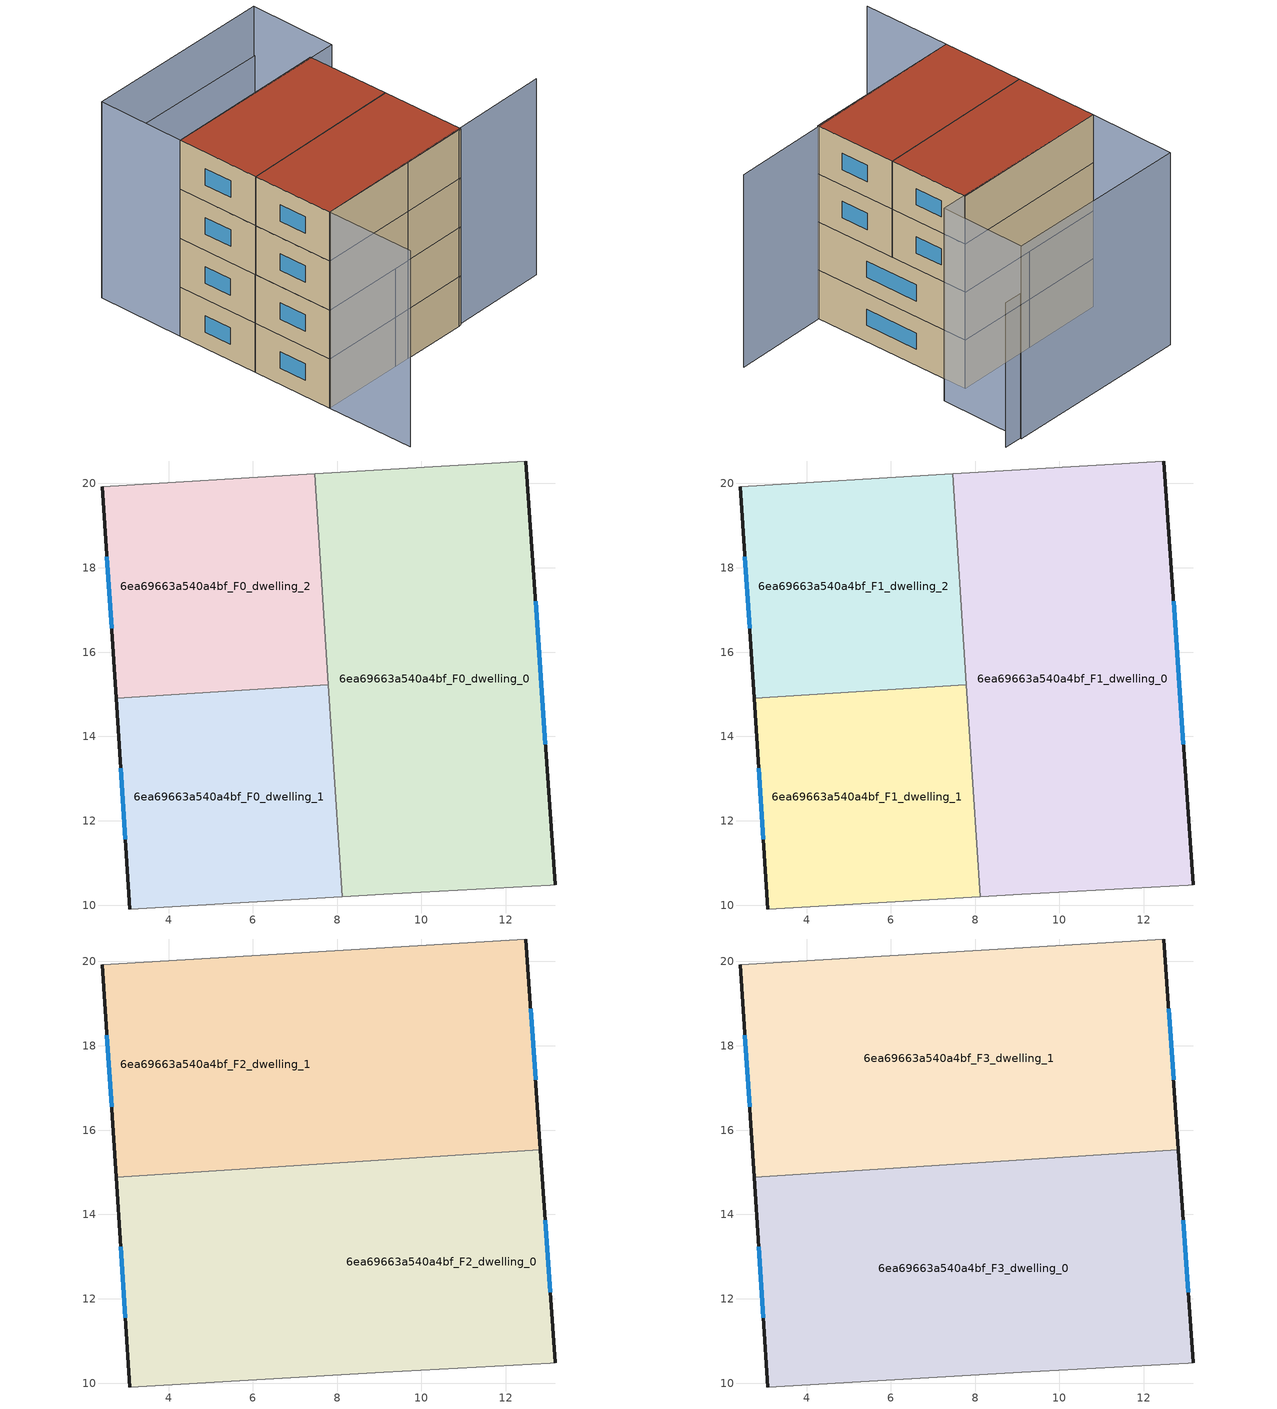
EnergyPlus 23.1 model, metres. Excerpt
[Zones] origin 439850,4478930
6ea69663a540a4bf_F0_dwelling_0
 floor ground (EU_floor_Construction): 12.47,20.53 13.17,10.48 13.05,10.47 9.1,10.26 8.12,10.2 7.47,20.23 z0
 wall outside (EU_wall_Construction): 13.17,10.48 12.47,20.53 z0:3
 wall adiabatic (EU_wall_Construction): 8.12,10.2 9.1,10.26 13.05,10.47 13.17,10.48 / 12.47,20.53 7.47,20.23 z0:3
 wall to 6ea69663a540a4bf_F0_dwelling_1 (EU_wall_Construction): 7.79,15.23 8.12,10.2 z0:3
 wall to 6ea69663a540a4bf_F0_dwelling_2 (EU_wall_Construction): 7.47,20.23 7.79,15.23 z0:3
 window (EU_Window_Construction): 12.94,13.81 12.7,17.2 z0.99:2.01
6ea69663a540a4bf_F0_dwelling_1
 floor ground (EU_floor_Construction): 7.79,15.23 8.12,10.2 3.09,9.91 2.76,14.9 z0
 wall outside (EU_wall_Construction): 2.76,14.9 3.09,9.91 z0:3
 wall to 6ea69663a540a4bf_F0_dwelling_2 (EU_wall_Construction): 7.79,15.23 2.76,14.9 z0:3
 wall adiabatic (EU_wall_Construction): 3.09,9.91 8.12,10.2 z0:3
 window (EU_Window_Construction): 2.87,13.25 2.98,11.56 z0.99:2.01
6ea69663a540a4bf_F0_dwelling_2
 floor ground (EU_floor_Construction): 7.47,20.23 7.79,15.23 2.76,14.9 2.43,19.93 z0
 wall outside (EU_wall_Construction): 2.43,19.93 2.76,14.9 z0:3
 wall adiabatic (EU_wall_Construction): 7.47,20.23 2.43,19.93 z0:3
 window (EU_Window_Construction): 2.54,18.26 2.65,16.57 z0.99:2.01
6ea69663a540a4bf_F1_dwelling_0
 floor to 6ea69663a540a4bf_F0_dwelling_0 (EU_floor_Construction): 12.47,20.53 13.17,10.48 13.05,10.47 9.1,10.26 8.12,10.2 7.47,20.23 z3
 wall outside (EU_wall_Construction): 13.17,10.48 12.47,20.53 z3:6
 wall adiabatic (EU_wall_Construction): 8.12,10.2 9.1,10.26 13.05,10.47 13.17,10.48 / 12.47,20.53 7.47,20.23 z3:6
 wall to 6ea69663a540a4bf_F1_dwelling_1 (EU_wall_Construction): 7.79,15.23 8.12,10.2 z3:6
 wall to 6ea69663a540a4bf_F1_dwelling_2 (EU_wall_Construction): 7.47,20.23 7.79,15.23 z3:6
 window (EU_Window_Construction): 12.94,13.81 12.7,17.2 z3.99:5.01
6ea69663a540a4bf_F1_dwelling_1
 floor to 6ea69663a540a4bf_F0_dwelling_1 (EU_floor_Construction): 7.79,15.23 8.12,10.2 3.09,9.91 2.76,14.9 z3
 wall outside (EU_wall_Construction): 2.76,14.9 3.09,9.91 z3:6
 wall to 6ea69663a540a4bf_F1_dwelling_2 (EU_wall_Construction): 7.79,15.23 2.76,14.9 z3:6
 wall adiabatic (EU_wall_Construction): 3.09,9.91 8.12,10.2 z3:6
 window (EU_Window_Construction): 2.87,13.25 2.98,11.56 z3.99:5.01
6ea69663a540a4bf_F1_dwelling_2
 floor to 6ea69663a540a4bf_F0_dwelling_2 (EU_floor_Construction): 7.47,20.23 7.79,15.23 2.76,14.9 2.43,19.93 z3
 wall outside (EU_wall_Construction): 2.43,19.93 2.76,14.9 z3:6
 wall adiabatic (EU_wall_Construction): 7.47,20.23 2.43,19.93 z3:6
 window (EU_Window_Construction): 2.54,18.26 2.65,16.57 z3.99:5.01
6ea69663a540a4bf_F2_dwelling_0
 floor to 6ea69663a540a4bf_F1_dwelling_0 (EU_floor_Construction): 12.82,15.54 13.17,10.48 13.05,10.47 9.1,10.26 8.12,10.2 7.79,15.21 z6
 floor to 6ea69663a540a4bf_F1_dwelling_1 (EU_floor_Construction): 7.79,15.21 8.12,10.2 3.09,9.91 2.76,14.88 z6
 wall outside (EU_wall_Construction): 2.76,14.88 3.09,9.91 / 13.17,10.48 12.82,15.54 z6:9
 wall adiabatic (EU_wall_Construction): 3.09,9.91 9.1,10.26 13.05,10.47 13.17,10.48 z6:9
 wall to 6ea69663a540a4bf_F2_dwelling_1 (EU_wall_Construction): 12.82,15.54 2.76,14.88 z6:9
 window (EU_Window_Construction): 2.87,13.23 2.98,11.56 / 13.06,12.16 12.94,13.86 z6.99:8.01
6ea69663a540a4bf_F2_dwelling_1
 floor to 6ea69663a540a4bf_F1_dwelling_1 (EU_floor_Construction): 7.79,15.23 7.79,15.21 2.76,14.88 2.76,14.9 z6
 floor to 6ea69663a540a4bf_F1_dwelling_2 (EU_floor_Construction): 7.47,20.23 7.79,15.23 2.76,14.9 2.43,19.93 z6
 floor to 6ea69663a540a4bf_F1_dwelling_0 (EU_floor_Construction): 12.47,20.53 12.82,15.54 7.79,15.21 7.47,20.23 z6
 wall outside (EU_wall_Construction): 2.43,19.93 2.76,14.88 / 12.82,15.54 12.47,20.53 z6:9
 wall adiabatic (EU_wall_Construction): 12.47,20.53 2.43,19.93 z6:9
 window (EU_Window_Construction): 2.54,18.25 2.65,16.55 / 12.7,17.19 12.59,18.88 z6.99:8.01
6ea69663a540a4bf_F3_dwelling_0
 floor to 6ea69663a540a4bf_F2_dwelling_0 (EU_floor_Construction): 12.82,15.54 13.17,10.48 13.05,10.47 9.1,10.26 3.09,9.91 2.76,14.88 z9
 wall outside (EU_wall_Construction): 2.76,14.88 3.09,9.91 / 13.17,10.48 12.82,15.54 z9:12
 wall adiabatic (EU_wall_Construction): 3.09,9.91 9.1,10.26 13.05,10.47 13.17,10.48 z9:12
 wall to 6ea69663a540a4bf_F3_dwelling_1 (EU_wall_Construction): 12.82,15.54 2.76,14.88 z9:12
 window (EU_Window_Construction): 2.87,13.23 2.98,11.56 / 13.06,12.16 12.94,13.86 z9.99:11.01
 roof outside (EU_roof_Construction): 13.17,10.48 12.82,15.54 2.76,14.88 3.09,9.91 9.1,10.26 13.05,10.47 z12
6ea69663a540a4bf_F3_dwelling_1
 floor to 6ea69663a540a4bf_F2_dwelling_1 (EU_floor_Construction): 12.47,20.53 12.82,15.54 2.76,14.88 2.43,19.93 z9
 wall outside (EU_wall_Construction): 2.43,19.93 2.76,14.88 / 12.82,15.54 12.47,20.53 z9:12
 wall adiabatic (EU_wall_Construction): 12.47,20.53 2.43,19.93 z9:12
 window (EU_Window_Construction): 2.54,18.25 2.65,16.55 / 12.7,17.19 12.59,18.88 z9.99:11.01
 roof outside (EU_roof_Construction): 12.82,15.54 12.47,20.53 2.43,19.93 2.76,14.88 z12
shading: 3.44,4.51 3.09,9.91 / 3.09,9.91 19.12,10.97 / 2.14,25.24 13.77,25.86 / 13.77,25.86 14.05,20.55 / 14.05,20.55 2.43,19.93 / 2.43,19.93 2.14,25.24 z0:12; 14.88,25.83 2.2,25.25 z0:9
[Building]
EU S2 Campaign: North Axis=0; Terrain=City; Solar Distribution=FullExterior
[Site:Location]
Madrid: Latitude=40.5; Longitude=-3.5; Time Zone=1; Elevation=609
[SizingPeriod:WeatherFileDays]
AnnualSizingPeriod: Begin Month=1; Begin Day of Month=1; End Month=12; End Day of Month=31; Day of Week for Start Day=Monday; Use Weather File Daylight Saving Period=No; Use Weather File Rain and Snow Indicators=No
[MATERIAL]
EU_InternalMass_Material: Roughness=MediumRough; Thickness=0.1; Conductivity=1; Density=1800; Specific Heat=900; Thermal Absorptance=0.9; Solar Absorptance=0.7; Visible Absorptance=0.7
[MATERIAL:NOMASS] Roughness=MediumRough; Thermal Absorptance=0.9; Solar Absorptance=0.7; Visible Absorptance=0.7
Name | Thermal Resistance
EU_wall_NoMass | 0.609216
EU_roof_NoMass | 0.513268
EU_floor_NoMass | 0.568163
[WINDOWMATERIAL:SIMPLEGLAZINGSYSTEM]
EU_Window_SimpleGlazing: UFactor=5.50606; Solar Heat Gain Coefficient=0.85; Visible Transmittance=0.85
[CONSTRUCTION]
EU_wall_Construction: EU_wall_NoMass
EU_roof_Construction: EU_roof_NoMass
EU_floor_Construction: EU_floor_NoMass
EU_InternalMass_Construction: EU_InternalMass_Material
EU_Window_Construction: EU_Window_SimpleGlazing
[ZONE] Type=1; Multiplier=1; Ceiling Height=autocalculate; Floor Area=autocalculate; Part of Total Floor Area=Yes
Name | Volume
6ea69663a540a4bf_F0_dwelling_0; 6ea69663a540a4bf_F1_dwelling_0 | 152.029
6ea69663a540a4bf_F2_dwelling_0; 6ea69663a540a4bf_F3_dwelling_0 | 152.034
6ea69663a540a4bf_F0_dwelling_1; 6ea69663a540a4bf_F1_dwelling_1 | 76.0214
6ea69663a540a4bf_F2_dwelling_1; 6ea69663a540a4bf_F3_dwelling_1 | 152.043
6ea69663a540a4bf_F0_dwelling_2; 6ea69663a540a4bf_F1_dwelling_2 | 76.0115
[INTERNALMASS] Construction=EU_InternalMass_Construction
Name | Zone or ZoneList | Surface Area
6ea69663a540a4bf_F0_dwelling_0_EU_InternalMass | 6ea69663a540a4bf_F0_dwelling_0 | 50.6762
6ea69663a540a4bf_F0_dwelling_1_EU_InternalMass | 6ea69663a540a4bf_F0_dwelling_1 | 25.3404
6ea69663a540a4bf_F0_dwelling_2_EU_InternalMass | 6ea69663a540a4bf_F0_dwelling_2 | 25.337
6ea69663a540a4bf_F1_dwelling_0_EU_InternalMass | 6ea69663a540a4bf_F1_dwelling_0 | 50.6762
6ea69663a540a4bf_F1_dwelling_1_EU_InternalMass | 6ea69663a540a4bf_F1_dwelling_1 | 25.3404
6ea69663a540a4bf_F1_dwelling_2_EU_InternalMass | 6ea69663a540a4bf_F1_dwelling_2 | 25.337
6ea69663a540a4bf_F2_dwelling_0_EU_InternalMass | 6ea69663a540a4bf_F2_dwelling_0 | 50.6782
6ea69663a540a4bf_F2_dwelling_1_EU_InternalMass | 6ea69663a540a4bf_F2_dwelling_1 | 50.6808
6ea69663a540a4bf_F3_dwelling_0_EU_InternalMass | 6ea69663a540a4bf_F3_dwelling_0 | 50.6782
6ea69663a540a4bf_F3_dwelling_1_EU_InternalMass | 6ea69663a540a4bf_F3_dwelling_1 | 50.6808
[OTHEREQUIPMENT] Fuel Type=Electricity; Design Level Calculation Method=Watts/Area; Power per Zone Floor Area=1; Fraction Latent=0; Fraction Radiant=0; Fraction Lost=0; Carbon Dioxide Generation Rate=0; EndUse Subcategory=EU_Step8_InternalGains
Name | Zone or ZoneList or Space or SpaceList | Schedule
EU_Step8_InternalGain_6ea69663a540a4bf_F0_dwelling_0_f000 | 6ea69663a540a4bf_F0_dwelling_0 | EU_Step8_GainSchedule_6ea69663a540a4bf_F0_dwelling_0_f000
EU_Step8_InternalGain_6ea69663a540a4bf_F0_dwelling_1_f000 | 6ea69663a540a4bf_F0_dwelling_1 | EU_Step8_GainSchedule_6ea69663a540a4bf_F0_dwelling_1_f000
EU_Step8_InternalGain_6ea69663a540a4bf_F0_dwelling_2_f000 | 6ea69663a540a4bf_F0_dwelling_2 | EU_Step8_GainSchedule_6ea69663a540a4bf_F0_dwelling_2_f000
EU_Step8_InternalGain_6ea69663a540a4bf_F1_dwelling_0_f000 | 6ea69663a540a4bf_F1_dwelling_0 | EU_Step8_GainSchedule_6ea69663a540a4bf_F1_dwelling_0_f000
EU_Step8_InternalGain_6ea69663a540a4bf_F1_dwelling_1_f000 | 6ea69663a540a4bf_F1_dwelling_1 | EU_Step8_GainSchedule_6ea69663a540a4bf_F1_dwelling_1_f000
EU_Step8_InternalGain_6ea69663a540a4bf_F1_dwelling_2_f000 | 6ea69663a540a4bf_F1_dwelling_2 | EU_Step8_GainSchedule_6ea69663a540a4bf_F1_dwelling_2_f000
EU_Step8_InternalGain_6ea69663a540a4bf_F2_dwelling_0_f000 | 6ea69663a540a4bf_F2_dwelling_0 | EU_Step8_GainSchedule_6ea69663a540a4bf_F2_dwelling_0_f000
EU_Step8_InternalGain_6ea69663a540a4bf_F2_dwelling_1_f000 | 6ea69663a540a4bf_F2_dwelling_1 | EU_Step8_GainSchedule_6ea69663a540a4bf_F2_dwelling_1_f000
EU_Step8_InternalGain_6ea69663a540a4bf_F3_dwelling_0_f000 | 6ea69663a540a4bf_F3_dwelling_0 | EU_Step8_GainSchedule_6ea69663a540a4bf_F3_dwelling_0_f000
EU_Step8_InternalGain_6ea69663a540a4bf_F3_dwelling_1_f000 | 6ea69663a540a4bf_F3_dwelling_1 | EU_Step8_GainSchedule_6ea69663a540a4bf_F3_dwelling_1_f000
[ZONEVENTILATION:DESIGNFLOWRATE] Schedule=EU_AlwaysOn; Design Flow Rate Calculation Method=AirChanges/Hour; Air Changes per Hour=0.752966; Ventilation Type=Natural; Fan Pressure Rise=0; Fan Total Efficiency=1; Constant Term Coefficient=1; Temperature Term Coefficient=0; Velocity Term Coefficient=0; Velocity Squared Term Coefficient=0; Minimum Indoor Temperature=-100; Maximum Indoor Temperature=100; Delta Temperature=-100; Minimum Outdoor Temperature=-100; Maximum Outdoor Temperature=100; Maximum Wind Speed=40
Name | Zone or ZoneList or Space or SpaceList
EU_ConstantAir_6ea69663a540a4bf_F0_dwelling_0 | 6ea69663a540a4bf_F0_dwelling_0
EU_ConstantAir_6ea69663a540a4bf_F0_dwelling_1 | 6ea69663a540a4bf_F0_dwelling_1
EU_ConstantAir_6ea69663a540a4bf_F0_dwelling_2 | 6ea69663a540a4bf_F0_dwelling_2
EU_ConstantAir_6ea69663a540a4bf_F1_dwelling_0 | 6ea69663a540a4bf_F1_dwelling_0
EU_ConstantAir_6ea69663a540a4bf_F1_dwelling_1 | 6ea69663a540a4bf_F1_dwelling_1
EU_ConstantAir_6ea69663a540a4bf_F1_dwelling_2 | 6ea69663a540a4bf_F1_dwelling_2
EU_ConstantAir_6ea69663a540a4bf_F2_dwelling_0 | 6ea69663a540a4bf_F2_dwelling_0
EU_ConstantAir_6ea69663a540a4bf_F2_dwelling_1 | 6ea69663a540a4bf_F2_dwelling_1
EU_ConstantAir_6ea69663a540a4bf_F3_dwelling_0 | 6ea69663a540a4bf_F3_dwelling_0
EU_ConstantAir_6ea69663a540a4bf_F3_dwelling_1 | 6ea69663a540a4bf_F3_dwelling_1
[HVACTEMPLATE:THERMOSTAT] Constant Heating Setpoint=20; Constant Cooling Setpoint=50
EU_HeatOnly_6ea69663a540a4bf_F0_dwelling_0; EU_HeatOnly_6ea69663a540a4bf_F0_dwelling_1; EU_HeatOnly_6ea69663a540a4bf_F0_dwelling_2; EU_HeatOnly_6ea69663a540a4bf_F1_dwelling_0; EU_HeatOnly_6ea69663a540a4bf_F1_dwelling_1; EU_HeatOnly_6ea69663a540a4bf_F1_dwelling_2; EU_HeatOnly_6ea69663a540a4bf_F2_dwelling_0; EU_HeatOnly_6ea69663a540a4bf_F2_dwelling_1; EU_HeatOnly_6ea69663a540a4bf_F3_dwelling_0; EU_HeatOnly_6ea69663a540a4bf_F3_dwelling_1
[HVACTEMPLATE:ZONE:IDEALLOADSAIRSYSTEM] System Availability Schedule=EU_AlwaysOn; Maximum Heating Supply Air Temperature=50; Minimum Cooling Supply Air Temperature=13; Maximum Heating Supply Air Humidity Ratio=0.0156; Minimum Cooling Supply Air Humidity Ratio=0.0077; Heating Limit=NoLimit; Cooling Limit=NoLimit; Heating Availability Schedule=EU_AlwaysOn; Cooling Availability Schedule=EU_CoolingOff; Dehumidification Control Type=ConstantSensibleHeatRatio; Cooling Sensible Heat Ratio=0.7; Dehumidification Setpoint=60; Humidification Control Type=None; Humidification Setpoint=30; Outdoor Air Method=None; Outdoor Air Flow Rate per Person=0.00944; Outdoor Air Flow Rate per Zone Floor Area=0; Outdoor Air Flow Rate per Zone=0; Demand Controlled Ventilation Type=None; Outdoor Air Economizer Type=NoEconomizer; Heat Recovery Type=None; Sensible Heat Recovery Effectiveness=0.7; Latent Heat Recovery Effectiveness=0.65
Name | Template Thermostat
6ea69663a540a4bf_F0_dwelling_0 | EU_HeatOnly_6ea69663a540a4bf_F0_dwelling_0
6ea69663a540a4bf_F0_dwelling_1 | EU_HeatOnly_6ea69663a540a4bf_F0_dwelling_1
6ea69663a540a4bf_F0_dwelling_2 | EU_HeatOnly_6ea69663a540a4bf_F0_dwelling_2
6ea69663a540a4bf_F1_dwelling_0 | EU_HeatOnly_6ea69663a540a4bf_F1_dwelling_0
6ea69663a540a4bf_F1_dwelling_1 | EU_HeatOnly_6ea69663a540a4bf_F1_dwelling_1
6ea69663a540a4bf_F1_dwelling_2 | EU_HeatOnly_6ea69663a540a4bf_F1_dwelling_2
6ea69663a540a4bf_F2_dwelling_0 | EU_HeatOnly_6ea69663a540a4bf_F2_dwelling_0
6ea69663a540a4bf_F2_dwelling_1 | EU_HeatOnly_6ea69663a540a4bf_F2_dwelling_1
6ea69663a540a4bf_F3_dwelling_0 | EU_HeatOnly_6ea69663a540a4bf_F3_dwelling_0
6ea69663a540a4bf_F3_dwelling_1 | EU_HeatOnly_6ea69663a540a4bf_F3_dwelling_1
[SIZING:ZONE] Zone Cooling Design Supply Air Temperature Input Method=SupplyAirTemperature; Zone Cooling Design Supply Air Temperature=13; Zone Heating Design Supply Air Temperature Input Method=SupplyAirTemperature; Zone Heating Design Supply Air Temperature=50; Zone Cooling Design Supply Air Humidity Ratio=0.008; Zone Heating Design Supply Air Humidity Ratio=0.008; Cooling Design Air Flow Method=DesignDay; Cooling Design Air Flow Rate=0; Cooling Minimum Air Flow per Zone Floor Area=0.000762; Cooling Minimum Air Flow=0; Cooling Minimum Air Flow Fraction=0.2; Heating Design Air Flow Method=DesignDay; Heating Design Air Flow Rate=0; Heating Maximum Air Flow per Zone Floor Area=0.002032; Heating Maximum Air Flow=0.141576; Heating Maximum Air Flow Fraction=0.3; Account for Dedicated Outdoor Air System=No; Dedicated Outdoor Air System Control Strategy=NeutralSupplyAir; Dedicated Outdoor Air Low Setpoint Temperature for Design=autosize; Dedicated Outdoor Air High Setpoint Temperature for Design=autosize; Zone Load Sizing Method=Sensible Load Only No Latent Load; Zone Latent Cooling Design Supply Air Humidity Ratio Input Method=HumidityRatioDifference; Zone Cooling Design Supply Air Humidity Ratio Difference=0.005; Zone Latent Heating Design Supply Air Humidity Ratio Input Method=HumidityRatioDifference; Zone Humidification Design Supply Air Humidity Ratio Difference=0.005
6ea69663a540a4bf_F0_dwelling_0; 6ea69663a540a4bf_F0_dwelling_1; 6ea69663a540a4bf_F0_dwelling_2; 6ea69663a540a4bf_F1_dwelling_0; 6ea69663a540a4bf_F1_dwelling_1; 6ea69663a540a4bf_F1_dwelling_2; 6ea69663a540a4bf_F2_dwelling_0; 6ea69663a540a4bf_F2_dwelling_1; 6ea69663a540a4bf_F3_dwelling_0; 6ea69663a540a4bf_F3_dwelling_1
[SCHEDULE:CONSTANT]
Name | Hourly Value
EU_AlwaysOn | 1
EU_CoolingOff | 0
[SCHEDULE:FILE] Column Number=1; Rows to Skip at Top=0; Number of Hours of Data=8760; Column Separator=Comma; Interpolate to Timestep=No; Minutes per Item=60; Adjust Schedule for Daylight Savings=Yes
Name | File
EU_Step8_GainSchedule_6ea69663a540a4bf_F0_dwelling_0_f000 | ../../schedules/6ea69663a540a4bf/6ea69663a540a4bf_F0_dwelling_0_f000_gain.csv
EU_Step8_GainSchedule_6ea69663a540a4bf_F0_dwelling_1_f000 | ../../schedules/6ea69663a540a4bf/6ea69663a540a4bf_F0_dwelling_1_f000_gain.csv
EU_Step8_GainSchedule_6ea69663a540a4bf_F0_dwelling_2_f000 | ../../schedules/6ea69663a540a4bf/6ea69663a540a4bf_F0_dwelling_2_f000_gain.csv
EU_Step8_GainSchedule_6ea69663a540a4bf_F1_dwelling_0_f000 | ../../schedules/6ea69663a540a4bf/6ea69663a540a4bf_F1_dwelling_0_f000_gain.csv
EU_Step8_GainSchedule_6ea69663a540a4bf_F1_dwelling_1_f000 | ../../schedules/6ea69663a540a4bf/6ea69663a540a4bf_F1_dwelling_1_f000_gain.csv
EU_Step8_GainSchedule_6ea69663a540a4bf_F1_dwelling_2_f000 | ../../schedules/6ea69663a540a4bf/6ea69663a540a4bf_F1_dwelling_2_f000_gain.csv
EU_Step8_GainSchedule_6ea69663a540a4bf_F2_dwelling_0_f000 | ../../schedules/6ea69663a540a4bf/6ea69663a540a4bf_F2_dwelling_0_f000_gain.csv
EU_Step8_GainSchedule_6ea69663a540a4bf_F2_dwelling_1_f000 | ../../schedules/6ea69663a540a4bf/6ea69663a540a4bf_F2_dwelling_1_f000_gain.csv
EU_Step8_GainSchedule_6ea69663a540a4bf_F3_dwelling_0_f000 | ../../schedules/6ea69663a540a4bf/6ea69663a540a4bf_F3_dwelling_0_f000_gain.csv
EU_Step8_GainSchedule_6ea69663a540a4bf_F3_dwelling_1_f000 | ../../schedules/6ea69663a540a4bf/6ea69663a540a4bf_F3_dwelling_1_f000_gain.csv
